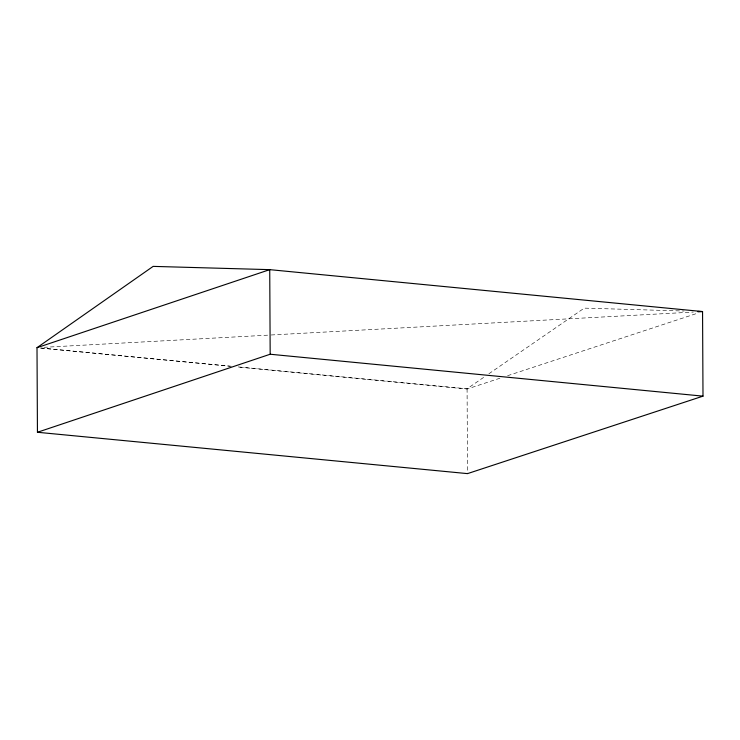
<?xml version="1.0" encoding="UTF-8"?>
<svg xmlns="http://www.w3.org/2000/svg" width="740" height="740" viewBox="0 0 740 740"><rect width="100%" height="100%" fill="white"/><g stroke="black" fill="none" stroke-linecap="round" stroke-linejoin="round"><path stroke-width="0.56" stroke-dasharray="3.7 2.78" d="M238.243 366.92L467.079 388.787L485.089 376.392M488.881 373.774L584.249 308.127L684.084 311.022M499.935 378.223L467.079 389.036L238.243 367.04M507.603 375.707L697.191 313.325M43.919 347.319L269.998 335.044M271.154 334.98L693.334 312.067M231.343 366.263L39.303 347.911L230.186 366.263M467.079 388.787L467.523 473.618"/><path stroke-width="1.11" d="M37 347.689L153.143 266.382L269.73 269.647L702.556 311.558L703 396.141L467.523 473.618L37.444 432.271L37 347.689L269.73 269.647L270.174 354.238L37.444 432.271M697.94 311.808L702.556 311.558L697.94 311.429M270.174 354.238L703 396.141"/></g></svg>
